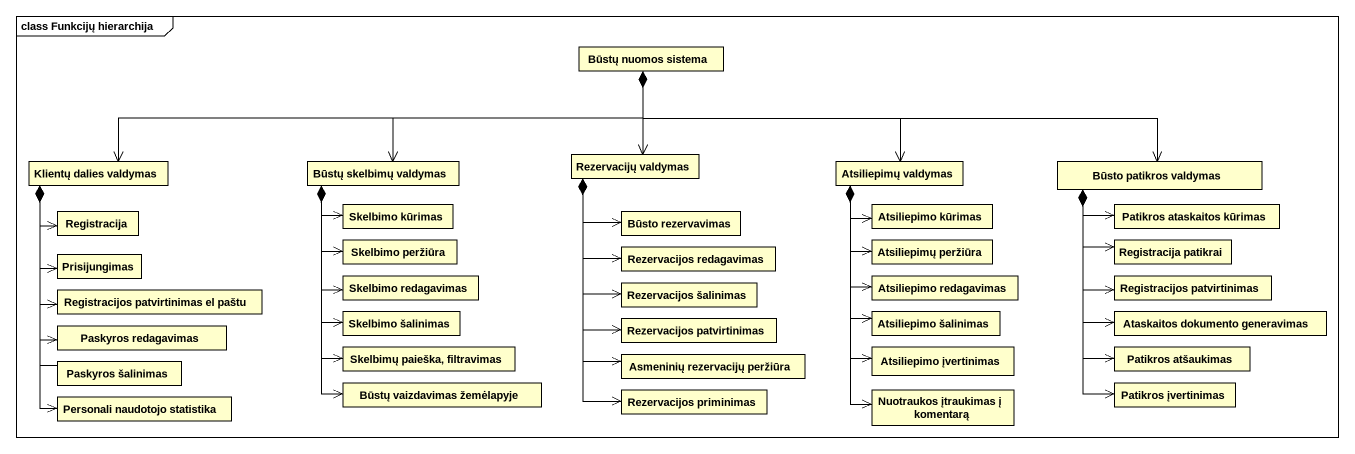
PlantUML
@startuml
mainframe class Funkcijų hierarchija
hide circle
hide empty members
class "Būstų nuomos sistema" as Būstų_nuomos_sistema
class "Klientų dalies valdymas" as Klientų_dalies_valdymas
class "Būstų skelbimų valdymas" as Būstų_skelbimų_valdymas
class "Rezervacijų valdymas" as Rezervacijų_valdymas
class "Atsiliepimų valdymas" as Atsiliepimų_valdymas
class "Būsto patikros valdymas" as Būsto_patikros_valdymas
class Registracija
class "Skelbimo kūrimas" as Skelbimo_kūrimas
class "Skelbimo peržiūra" as Skelbimo_peržiūra
class "Būsto rezervavimas" as Būsto_rezervavimas
class "Atsiliepimo kūrimas" as Atsiliepimo_kūrimas
class "Atsiliepimų peržiūra" as Atsiliepimų_peržiūra
class "Patikros ataskaitos kūrimas" as Patikros_ataskaitos_kūrimas
class "Registracija patikrai" as Registracija_patikrai
class Prisijungimas
class "Skelbimo redagavimas" as Skelbimo_redagavimas
class "Rezervacijos redagavimas" as Rezervacijos_redagavimas
class "Rezervacijos šalinimas" as Rezervacijos_šalinimas
class "Atsiliepimo redagavimas" as Atsiliepimo_redagavimas
class "Registracijos patvirtinimas" as Registracijos_patvirtinimas
class "Registracijos patvirtinimas el paštu" as Registracijos_patvirtinimas_2
class "Paskyros redagavimas" as Paskyros_redagavimas
class "Skelbimo šalinimas" as Skelbimo_šalinimas
class "Rezervacijos patvirtinimas" as Rezervacijos_patvirtinimas
class "Atsiliepimo šalinimas" as Atsiliepimo_šalinimas
class "Ataskaitos dokumento generavimas" as Ataskaitos_dokumento
class "Paskyros šalinimas" as Paskyros_šalinimas
class "Skelbimų paieška, filtravimas" as Skelbimų_paieška_filtravimas
class "Asmeninių rezervacijų peržiūra" as Asmeninių_rezervacijų
class "Atsiliepimo įvertinimas" as Atsiliepimo_įvertinimas
class "Patikros atšaukimas" as Patikros_atšaukimas
class "Personali naudotojo statistika" as Personali_naudotojo
class "Būstų vaizdavimas žemėlapyje" as Būstų_vaizdavimas_žemėlapyje
class "Rezervacijos priminimas" as Rezervacijos_priminimas
class "Nuotraukos įtraukimas į komentarą" as Nuotraukos_įtraukimas_į
class "Patikros įvertinimas" as Patikros_įvertinimas
Būstų_nuomos_sistema *-left-> Klientų_dalies_valdymas
Būstų_nuomos_sistema *-left-> Būstų_skelbimų_valdymas
Būstų_nuomos_sistema *--> Rezervacijų_valdymas
Būstų_nuomos_sistema *-right-> Atsiliepimų_valdymas
Būstų_nuomos_sistema *-right-> Būsto_patikros_valdymas
Klientų_dalies_valdymas *--> Registracija
Klientų_dalies_valdymas *--> Prisijungimas
Klientų_dalies_valdymas *--> Registracijos_patvirtinimas_2
Klientų_dalies_valdymas *--> Paskyros_redagavimas
Klientų_dalies_valdymas *-- Paskyros_šalinimas
Klientų_dalies_valdymas *--> Personali_naudotojo
Būstų_skelbimų_valdymas *--> Skelbimo_kūrimas
Būstų_skelbimų_valdymas *--> Skelbimo_peržiūra
Būstų_skelbimų_valdymas *--> Skelbimo_redagavimas
Būstų_skelbimų_valdymas *--> Skelbimo_šalinimas
Būstų_skelbimų_valdymas *--> Skelbimų_paieška_filtravimas
Būstų_skelbimų_valdymas *--> Būstų_vaizdavimas_žemėlapyje
Rezervacijų_valdymas *--> Būsto_rezervavimas
Rezervacijų_valdymas *--> Rezervacijos_redagavimas
Rezervacijų_valdymas *--> Rezervacijos_šalinimas
Rezervacijų_valdymas *--> Rezervacijos_patvirtinimas
Rezervacijų_valdymas *--> Asmeninių_rezervacijų
Rezervacijų_valdymas *--> Rezervacijos_priminimas
Atsiliepimų_valdymas *--> Atsiliepimo_kūrimas
Atsiliepimų_valdymas *--> Atsiliepimų_peržiūra
Atsiliepimų_valdymas *--> Atsiliepimo_redagavimas
Atsiliepimų_valdymas *--> Atsiliepimo_šalinimas
Atsiliepimų_valdymas *--> Atsiliepimo_įvertinimas
Atsiliepimų_valdymas *--> Nuotraukos_įtraukimas_į
Būsto_patikros_valdymas *--> Patikros_ataskaitos_kūrimas
Būsto_patikros_valdymas *--> Registracija_patikrai
Būsto_patikros_valdymas *--> Registracijos_patvirtinimas
Būsto_patikros_valdymas *--> Ataskaitos_dokumento
Būsto_patikros_valdymas *--> Patikros_atšaukimas
Būsto_patikros_valdymas *--> Patikros_įvertinimas
@enduml
